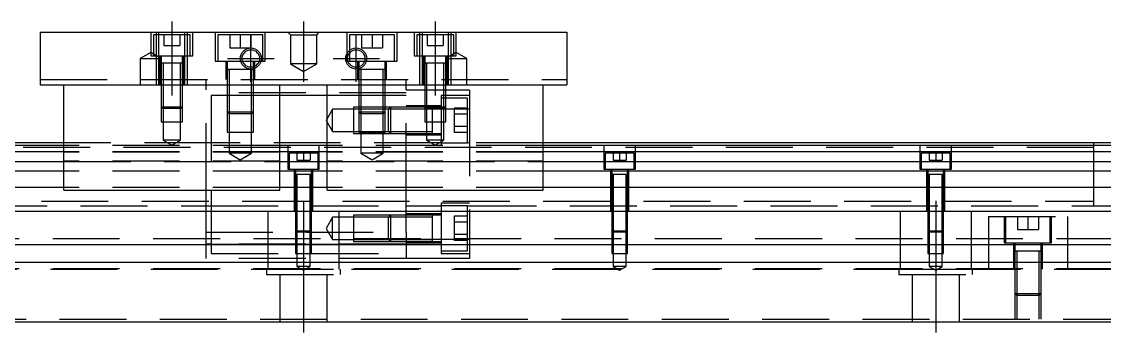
# Model space of a CAD drawing. Extents: x -12 to 569, y -257 to 77.
# Drawn here: x 146.5 to 352, y -216.3 to -157.3 of the extents above; entities that cross this region are included whole.
import ezdxf

# ---------------------------------------------------------------- set-up
doc = ezdxf.new("R2010")
doc.units = 0
doc.linetypes.add('CENTER', pattern=[50.8, 31.75, -6.35, 6.35, -6.35])
doc.linetypes.add('DASHED', pattern=[19.05, 12.7, -6.35])
doc.layers.get('0').update_dxf_attribs({"linetype": 'CONTINUOUS'})
doc.layers.add('CENTER', color=1, linetype='CENTER')

msp = doc.modelspace()

# ---------------------------------------------------------------- linework, layer by layer
at = {"color": 7, "linetype": 'CONTINUOUS'}
for p, q in [((150, -159.35), (150, -169.35)), ((150, -159.35), (250, -159.35)), ((250, -159.35), (250, -169.35)), ((150, -169.35), (250, -169.35)), ((154.5, -189.35), (154.5, -169.35)), ((195.5, -189.35), (195.5, -169.35)), ((204.5, -189.35), (204.5, -169.35)), ((245.5, -189.35), (245.5, -169.35)), ((154.5, -180.35), (60.5, -180.35)), ((350, -180.35), (245.5, -180.35)), ((350, -180.35), (349.99, -180.35)), ((350, -180.85), (350, -180.35)), ((350, -180.35), (350, -180.35)), ((355, -180.35), (350, -180.35)), ((154.5, -180.85), (0, -180.85)), ((154.5, -182.1), (0, -182.1)), ((204.5, -180.85), (195.5, -180.85)), ((204.5, -182.1), (195.5, -182.1)), ((400, -180.85), (245.5, -180.85)), ((400, -182.1), (245.5, -182.1)), ((0, -183.88), (154.5, -183.88)), ((195.5, -183.88), (204.5, -183.88)), ((245.5, -183.88), (400, -183.88)), ((154.5, -185.77), (0, -185.77)), ((204.5, -185.77), (195.5, -185.77)), ((400, -185.77), (245.5, -185.77)), ((154.5, -188.83), (0, -188.83)), ((204.5, -188.83), (195.5, -188.83)), ((400, -188.83), (245.5, -188.83)), ((154.5, -189.35), (195.5, -189.35)), ((204.5, -189.35), (245.5, -189.35)), ((0, -193.35), (400, -193.35)), ((0, -199.65), (400, -199.65)), ((0, -203.05), (400, -203.05)), ((0, -214.35), (400, -214.35))]:
    msp.add_line(p, q, dxfattribs=at)
at = {"color": 3, "linetype": 'DASHED'}
for p, q in [((171, -159.35), (171, -163.85)), ((178.5, -159.85), (171.5, -159.85)), ((171.5, -159.85), (171.5, -163.85)), ((172, -159.35), (172, -159.85)), ((172, -159.85), (172, -163.85)), ((172.5, -159.35), (172.5, -169.35)), ((173.5, -159.85), (173.5, -161.85)), ((175, -159.85), (175, -161.85)), ((176.5, -159.85), (176.5, -161.85)), ((177.5, -169.35), (177.5, -159.35)), ((178, -159.85), (178, -159.35)), ((178, -163.85), (178, -159.85)), ((178.5, -163.85), (178.5, -159.85)), ((179, -163.85), (179, -159.35)), ((183.25, -159.35), (183.25, -164.85)), ((192.25, -159.85), (183.75, -159.85)), ((183.75, -159.85), (183.75, -164.85)), ((186, -159.85), (186, -162.35)), ((188, -159.85), (188, -162.35)), ((190, -159.85), (190, -162.35)), ((192.25, -164.85), (192.25, -159.85)), ((192.75, -164.85), (192.75, -159.35)), ((197.5, -159.85), (197, -159.35)), ((197.5, -159.85), (197.5, -165.35)), ((197.5, -159.85), (202.5, -159.85)), ((202.5, -159.85), (203, -159.35)), ((202.5, -165.35), (202.5, -159.85)), ((208.25, -159.35), (208.25, -164.85)), ((217.25, -159.85), (208.75, -159.85)), ((208.75, -159.85), (208.75, -162.79)), ((211, -159.85), (211, -162.35)), ((213, -159.85), (213, -162.35)), ((215, -159.85), (215, -162.35)), ((217.25, -164.85), (217.25, -159.85)), ((217.75, -164.85), (217.75, -159.35)), ((221, -159.35), (221, -163.85)), ((228.5, -159.85), (221.5, -159.85)), ((221.5, -159.85), (221.5, -163.85)), ((222, -159.35), (222, -159.85)), ((222, -159.85), (222, -163.85)), ((222.5, -159.35), (222.5, -169.35)), ((223.5, -159.85), (223.5, -161.85)), ((225, -159.85), (225, -161.85)), ((226.5, -159.85), (226.5, -161.85)), ((227.5, -169.35), (227.5, -159.35)), ((228, -159.85), (228, -159.35)), ((228, -163.85), (228, -159.85)), ((228.5, -163.85), (228.5, -159.85)), ((229, -163.85), (229, -159.35)), ((173.5, -161.85), (175, -161.85)), ((175, -161.85), (176.5, -161.85)), ((223.5, -161.85), (225, -161.85)), ((225, -161.85), (226.5, -161.85)), ((171, -163.2), (169, -164.35)), ((169, -164.35), (173, -164.35)), ((169, -164.35), (169, -169.35)), ((173, -164.35), (171, -163.2)), ((171, -163.85), (179, -163.85)), ((172, -163.85), (172, -169.35)), ((172.75, -163.85), (172.75, -169.35)), ((173, -163.85), (173, -165.25)), ((177, -165.25), (177, -163.85)), ((177.25, -169.35), (177.25, -163.85)), ((178, -169.35), (178, -163.85)), ((186, -162.35), (188, -162.35)), ((188, -162.35), (190, -162.35)), ((208.75, -162.79), (208.75, -163.27)), ((208.75, -163.27), (208.75, -164.85)), ((211, -162.35), (213, -162.35)), ((213, -162.35), (215, -162.35)), ((221, -163.85), (229, -163.85)), ((222, -163.85), (222, -169.35)), ((222.75, -163.85), (222.75, -169.35)), ((223, -163.85), (223, -165.25)), ((229, -163.2), (227, -164.35)), ((227, -165.25), (227, -163.85)), ((227, -164.35), (231, -164.35)), ((227.25, -169.35), (227.25, -163.85)), ((228, -169.35), (228, -163.85)), ((231, -164.35), (229, -163.2)), ((231, -169.35), (231, -164.35)), ((173, -165.24), (173, -165.25)), ((173.22, -165.25), (173, -165.25)), ((173, -165.25), (173, -169.35)), ((173, -165.25), (173, -165.25)), ((176.78, -165.25), (173.22, -165.25)), ((173.35, -165.25), (173.35, -169.35)), ((176.65, -169.35), (176.65, -165.25)), ((177, -165.25), (176.78, -165.25)), ((177, -165.25), (177, -165.24)), ((177, -169.35), (177, -165.25)), ((177, -165.25), (177, -165.25)), ((183.25, -164.85), (192.75, -164.85)), ((185.25, -164.85), (185.25, -168.35)), ((185.5, -164.85), (185.5, -166.45)), ((185.5, -166.44), (185.5, -166.45)), ((185.5, -166.45), (185.76, -166.45)), ((185.76, -166.45), (185.5, -166.45)), ((185.5, -166.45), (185.5, -166.45)), ((185.5, -166.45), (185.5, -168.35)), ((190.01, -166.45), (185.76, -166.45)), ((185.9, -166.45), (185.9, -168.35)), ((190.24, -166.45), (190.01, -166.45)), ((190.1, -168.35), (190.1, -166.45)), ((190.24, -166.45), (190.5, -166.45)), ((190.5, -166.45), (190.24, -166.45)), ((190.5, -165.92), (190.5, -164.85)), ((190.5, -166.29), (190.5, -165.92)), ((190.5, -166.45), (190.5, -166.29)), ((190.5, -166.45), (190.5, -166.44)), ((190.5, -166.45), (190.5, -166.45)), ((190.5, -168.35), (190.5, -166.45)), ((190.75, -168.35), (190.75, -164.85)), ((202.5, -165.35), (197.5, -165.35)), ((197.5, -165.35), (200, -166.79)), ((200, -166.79), (202.5, -165.35)), ((208.25, -164.85), (217.75, -164.85)), ((210.25, -164.85), (210.25, -168.35)), ((210.5, -164.85), (210.5, -165.92)), ((210.5, -165.92), (210.5, -166.29)), ((210.5, -166.29), (210.5, -166.45)), ((210.5, -166.44), (210.5, -166.45)), ((210.76, -166.45), (210.5, -166.45)), ((210.5, -166.45), (210.5, -166.45)), ((210.5, -166.45), (210.5, -168.35)), ((215.24, -166.45), (210.76, -166.45)), ((210.9, -166.45), (210.9, -168.35)), ((215.1, -168.35), (215.1, -166.45)), ((215.5, -166.45), (215.24, -166.45)), ((215.5, -166.45), (215.5, -164.85)), ((215.5, -166.45), (215.5, -166.44)), ((215.5, -166.45), (215.5, -166.45)), ((215.5, -168.35), (215.5, -166.45)), ((215.75, -168.35), (215.75, -164.85)), ((223, -165.24), (223, -165.25)), ((223, -165.25), (223.22, -165.25)), ((227, -165.25), (223, -165.25)), ((223, -165.25), (223, -165.25)), ((223, -165.25), (223, -169.35)), ((223.35, -165.25), (223.35, -169.35)), ((226.65, -169.35), (226.65, -165.25)), ((227, -169.35), (227, -165.25)), ((150, -168.35), (250, -168.35)), ((181.5, -169.35), (181.5, -168.35)), ((185.5, -168.35), (185.5, -169.35)), ((185.5, -168.35), (185.5, -169.35)), ((185.9, -168.35), (185.9, -169.35)), ((190.1, -169.35), (190.1, -168.35)), ((190.5, -169.35), (190.5, -168.35)), ((190.5, -169.35), (190.5, -168.35)), ((210.5, -168.35), (210.5, -169.35)), ((210.5, -168.35), (210.5, -169.35)), ((210.9, -168.35), (210.9, -169.35)), ((215.1, -169.35), (215.1, -168.35)), ((215.5, -169.35), (215.5, -168.35)), ((215.5, -169.35), (215.5, -168.35)), ((219.5, -169.35), (219.5, -168.35)), ((173, -169.35), (173, -173.5)), ((173, -169.35), (173, -173.5)), ((173.35, -169.35), (173.35, -173.85)), ((176.65, -173.85), (176.65, -169.35)), ((177, -173.5), (177, -169.35)), ((177, -173.5), (177, -169.35)), ((181.5, -189.35), (181.5, -169.35)), ((185.5, -169.35), (185.5, -174.45)), ((185.5, -169.35), (185.5, -174.45)), ((185.9, -169.35), (185.9, -174.85)), ((190.1, -174.85), (190.1, -169.35)), ((190.5, -174.45), (190.5, -169.35)), ((190.5, -174.45), (190.5, -169.35)), ((210.5, -169.35), (210.5, -174.45)), ((210.5, -169.35), (210.5, -174.45)), ((210.9, -169.35), (210.9, -174.85)), ((215.1, -174.85), (215.1, -169.35)), ((215.5, -174.45), (215.5, -169.35)), ((215.5, -174.45), (215.5, -169.35)), ((219.5, -189.35), (219.5, -169.35)), ((223, -170.35), (219.5, -170.35)), ((223, -169.35), (223, -173.5)), ((223, -169.35), (223, -173.5)), ((223.35, -170.35), (223, -170.35)), ((223.35, -169.35), (223.35, -173.85)), ((226.65, -170.35), (223.35, -170.35)), ((226.65, -173.85), (226.65, -169.35)), ((227, -170.35), (226.65, -170.35)), ((227, -173.5), (227, -169.35)), ((227, -173.5), (227, -169.35)), ((231.5, -170.35), (227, -170.35)), ((231.5, -170.35), (231.5, -173.98)), ((219.5, -170.85), (181.5, -170.85)), ((182.5, -171.35), (182.5, -189.35)), ((185.5, -171.35), (182.5, -171.35)), ((185.9, -171.35), (185.5, -171.35)), ((190.1, -171.35), (185.9, -171.35)), ((190.5, -171.35), (190.1, -171.35)), ((195.5, -171.35), (190.5, -171.35)), ((204.5, -171.35), (195.5, -171.35)), ((210.5, -171.35), (204.5, -171.35)), ((210.9, -171.35), (210.5, -171.35)), ((215.1, -171.35), (210.9, -171.35)), ((215.5, -171.35), (215.1, -171.35)), ((219.5, -171.35), (215.5, -171.35)), ((226.1, -171.35), (226.1, -180.85)), ((231.5, -171.35), (226.1, -171.35)), ((226.65, -171.85), (226.1, -171.85)), ((227, -171.85), (226.65, -171.85)), ((231.1, -171.85), (227, -171.85)), ((231.1, -180.35), (231.1, -171.85)), ((173, -173.5), (177, -173.5)), ((173, -173.5), (173, -176.35)), ((173, -173.5), (173.35, -173.85)), ((176.65, -173.85), (173.35, -173.85)), ((173.35, -173.85), (173.35, -176.35)), ((176.65, -173.85), (177, -173.5)), ((176.65, -176.35), (176.65, -173.85)), ((177, -176.35), (177, -173.5)), ((185.5, -174.45), (190.5, -174.45)), ((185.5, -174.45), (185.5, -178.35)), ((185.5, -174.45), (185.9, -174.85)), ((190.1, -174.85), (190.5, -174.45)), ((190.5, -178.35), (190.5, -174.45)), ((205.5, -174), (204.29, -176.1)), ((205.5, -178.2), (205.5, -174)), ((209.5, -174), (205.5, -174)), ((209.5, -173.6), (209.5, -178.6)), ((210.5, -173.6), (209.5, -173.6)), ((216.1, -174), (209.5, -174)), ((210.9, -173.6), (210.5, -173.6)), ((210.5, -174.45), (215.5, -174.45)), ((210.5, -174.45), (210.5, -178.35)), ((210.5, -174.45), (210.9, -174.85)), ((215.1, -173.6), (210.9, -173.6)), ((215.5, -173.6), (215.1, -173.6)), ((215.1, -174.85), (215.5, -174.45)), ((216.5, -173.6), (215.5, -173.6)), ((215.5, -178.35), (215.5, -174.45)), ((216.5, -173.6), (216.1, -174)), ((216.1, -178.2), (216.1, -174)), ((219.5, -174), (216.1, -174)), ((216.5, -173.6), (216.5, -178.6)), ((219.5, -173.6), (216.5, -173.6)), ((219.5, -173.6), (216.5, -173.6)), ((226.1, -173.35), (219.5, -173.35)), ((223, -173.6), (219.5, -173.6)), ((223, -173.98), (219.5, -173.98)), ((223, -174), (219.5, -174)), ((223, -173.5), (227, -173.5)), ((223, -173.5), (223, -176.35)), ((223, -173.5), (223.35, -173.85)), ((223.1, -173.6), (223, -173.6)), ((227, -173.98), (223, -173.98)), ((224.5, -174), (223, -174)), ((223.35, -173.6), (223.1, -173.6)), ((224.5, -173.6), (223.35, -173.6)), ((226.65, -173.85), (223.35, -173.85)), ((223.35, -173.85), (223.35, -176.35)), ((226.1, -173.6), (224.49, -173.6)), ((224.5, -173.6), (224.5, -173.86)), ((224.5, -173.85), (224.5, -173.6)), ((224.5, -173.6), (224.5, -173.86)), ((224.5, -173.85), (224.5, -173.6)), ((224.5, -175.95), (224.5, -173.85)), ((226.65, -173.85), (227, -173.5)), ((226.65, -176.35), (226.65, -173.85)), ((227, -176.35), (227, -173.5)), ((231.5, -173.98), (227, -173.98)), ((228.6, -173.79), (228.6, -174.95)), ((231.1, -173.79), (228.6, -173.79)), ((231.5, -173.98), (231.5, -202.35)), ((173, -176.35), (177, -176.35)), ((173.35, -176.35), (173.35, -179.85)), ((176.65, -179.85), (176.65, -176.35)), ((190.1, -174.85), (185.9, -174.85)), ((185.9, -174.85), (185.9, -178.35)), ((190.1, -178.35), (190.1, -174.85)), ((204.29, -176.1), (205.5, -178.2)), ((215.1, -174.85), (210.9, -174.85)), ((210.9, -174.85), (210.9, -178.35)), ((215.1, -178.35), (215.1, -174.85)), ((223, -176.35), (227, -176.35)), ((223.35, -176.35), (223.35, -179.85)), ((224.5, -178.34), (224.5, -175.95)), ((226.65, -179.85), (226.65, -176.35)), ((231.1, -174.95), (228.6, -174.95)), ((228.6, -174.95), (228.6, -177.25)), ((185.5, -178.35), (190.5, -178.35)), ((185.9, -178.35), (185.9, -182.35)), ((190.1, -182.35), (190.1, -178.35)), ((205.5, -178.2), (209.5, -178.2)), ((209.5, -178.2), (216.1, -178.2)), ((209.5, -178.6), (216.5, -178.6)), ((210.5, -178.35), (215.5, -178.35)), ((210.9, -178.35), (210.9, -182.35)), ((215.1, -182.35), (215.1, -178.35)), ((216.1, -178.2), (219.5, -178.2)), ((216.1, -178.2), (216.5, -178.6)), ((216.1, -178.2), (219.5, -178.2)), ((216.5, -178.6), (219.5, -178.6)), ((216.5, -178.6), (219.5, -178.6)), ((219.5, -178.2), (224.5, -178.2)), ((219.5, -178.6), (224.5, -178.6)), ((224.49, -178.6), (226.1, -178.6)), ((224.5, -178.6), (224.5, -178.2)), ((224.5, -178.6), (224.5, -178.34)), ((231.1, -177.25), (228.6, -177.25)), ((228.6, -177.25), (228.6, -178.41)), ((231.1, -178.41), (228.6, -178.41)), ((182.5, -180.35), (154.5, -180.35)), ((176.65, -179.85), (173.35, -179.85)), ((173.35, -179.85), (175, -180.8)), ((175, -180.8), (176.65, -179.85)), ((226.1, -180.35), (182.5, -180.35)), ((219.5, -178.85), (226.1, -178.85)), ((226.65, -179.85), (223.35, -179.85)), ((223.35, -179.85), (225, -180.8)), ((225, -180.8), (226.65, -179.85)), ((226.1, -180.35), (231.1, -180.35)), ((231.5, -180.35), (231.1, -180.35)), ((245.5, -180.35), (231.5, -180.35)), ((350, -180.85), (350, -180.35)), ((350, -181.22), (55, -181.22)), ((195.5, -180.85), (154.5, -180.85)), ((195.5, -182.1), (154.5, -182.1)), ((195.5, -182.15), (154.5, -182.15)), ((190.1, -182.35), (185.9, -182.35)), ((185.9, -182.35), (188, -183.56)), ((188, -183.56), (190.1, -182.35)), ((197, -180.85), (197, -185.35)), ((202.75, -182.35), (197.25, -182.35)), ((197.25, -182.35), (197.25, -185.35)), ((198.75, -182.35), (198.75, -183.65)), ((200, -182.35), (200, -183.65)), ((201.25, -182.35), (201.25, -183.65)), ((202.75, -185.35), (202.75, -182.35)), ((203, -185.35), (203, -180.85)), ((245.5, -180.85), (204.5, -180.85)), ((245.5, -182.1), (204.5, -182.1)), ((245.5, -182.15), (204.5, -182.15)), ((215.1, -182.35), (210.9, -182.35)), ((210.9, -182.35), (213, -183.56)), ((213, -183.56), (215.1, -182.35)), ((257, -180.85), (257, -185.35)), ((262.75, -182.35), (257.25, -182.35)), ((257.25, -182.35), (257.25, -185.35)), ((258.75, -182.35), (258.75, -183.65)), ((260, -182.35), (260, -183.65)), ((261.25, -182.35), (261.25, -183.65)), ((262.75, -185.35), (262.75, -182.35)), ((263, -185.35), (263, -180.85)), ((317, -180.85), (317, -185.35)), ((322.75, -182.35), (317.25, -182.35)), ((317.25, -182.35), (317.25, -185.35)), ((318.75, -182.35), (318.75, -183.65)), ((320, -182.35), (320, -183.65)), ((321.25, -182.35), (321.25, -183.65)), ((322.75, -185.35), (322.75, -182.35)), ((323, -185.35), (323, -180.85)), ((350, -186.15), (350, -180.85)), ((195.5, -183.85), (154.5, -183.85)), ((154.5, -183.88), (195.5, -183.88)), ((198.75, -183.65), (200, -183.65)), ((200, -183.65), (201.25, -183.65)), ((245.5, -183.85), (204.5, -183.85)), ((204.5, -183.88), (245.5, -183.88)), ((258.75, -183.65), (260, -183.65)), ((260, -183.65), (261.25, -183.65)), ((318.75, -183.65), (320, -183.65)), ((320, -183.65), (321.25, -183.65)), ((195.5, -185.77), (154.5, -185.77)), ((197, -185.35), (203, -185.35)), ((198.25, -185.35), (198.25, -193.35)), ((198.5, -185.35), (198.5, -186.35)), ((198.5, -186.34), (198.5, -186.35)), ((198.62, -186.35), (198.5, -186.35)), ((198.5, -186.35), (198.5, -193.35)), ((198.5, -186.35), (198.5, -186.35)), ((201.25, -186.35), (198.62, -186.35)), ((198.75, -186.35), (198.75, -193.35)), ((201.25, -193.35), (201.25, -186.35)), ((201.5, -186.35), (201.5, -185.35)), ((201.5, -186.35), (201.5, -186.34)), ((201.5, -193.35), (201.5, -186.35)), ((201.5, -186.35), (201.5, -186.35)), ((201.75, -193.35), (201.75, -185.35)), ((245.5, -185.77), (204.5, -185.77)), ((257, -185.35), (263, -185.35)), ((258.25, -185.35), (258.25, -193.35)), ((258.5, -185.35), (258.5, -186.35)), ((258.5, -186.34), (258.5, -186.35)), ((258.62, -186.35), (258.5, -186.35)), ((258.5, -186.35), (258.5, -193.35)), ((258.5, -186.35), (258.5, -186.35)), ((261.25, -186.35), (258.62, -186.35)), ((258.75, -186.35), (258.75, -193.35)), ((261.25, -193.35), (261.25, -186.35)), ((261.5, -186.35), (261.5, -185.35)), ((261.5, -186.35), (261.5, -186.34)), ((261.5, -193.35), (261.5, -186.35)), ((261.5, -186.35), (261.5, -186.35)), ((261.75, -193.35), (261.75, -185.35)), ((317, -185.35), (323, -185.35)), ((318.25, -185.35), (318.25, -193.35)), ((318.5, -185.35), (318.5, -186.35)), ((318.5, -186.34), (318.5, -186.35)), ((318.62, -186.35), (318.5, -186.35)), ((318.5, -186.35), (318.5, -193.35)), ((318.5, -186.35), (318.5, -186.35)), ((321.25, -186.35), (318.62, -186.35)), ((318.75, -186.35), (318.75, -193.35)), ((321.25, -193.35), (321.25, -186.35)), ((321.5, -186.35), (321.5, -185.35)), ((321.5, -186.35), (321.5, -186.34)), ((321.5, -193.35), (321.5, -186.35)), ((321.5, -186.35), (321.5, -186.35)), ((321.75, -193.35), (321.75, -185.35)), ((350, -186.55), (350, -186.15)), ((350, -192.35), (350, -186.55)), ((195.5, -188.83), (154.5, -188.83)), ((195.5, -188.85), (154.5, -188.85)), ((245.5, -188.83), (204.5, -188.83)), ((245.5, -188.85), (204.5, -188.85)), ((181.5, -193.35), (181.5, -189.35)), ((182.5, -189.35), (182.5, -193.35)), ((219.5, -193.35), (219.5, -189.35)), ((55, -191.47), (350, -191.47)), ((81.5, -192.35), (181.5, -192.35)), ((181.5, -192.35), (182.5, -192.35)), ((182.5, -192.35), (219.5, -192.35)), ((182.5, -192.35), (219.5, -192.35)), ((219.5, -192.35), (226.1, -192.35)), ((219.5, -192.35), (226.1, -192.35)), ((226.1, -191.85), (226.1, -201.35)), ((231.5, -191.85), (226.1, -191.85)), ((228.5, -192.35), (226.1, -192.35)), ((228.75, -192.35), (228.5, -192.35)), ((231.1, -192.35), (228.75, -192.35)), ((231.1, -193.35), (231.1, -192.35)), ((231.1, -192.35), (231.25, -192.35)), ((231.1, -192.35), (231.25, -192.35)), ((231.25, -192.35), (231.5, -192.35)), ((231.25, -192.35), (231.5, -192.35)), ((231.5, -192.35), (350, -192.35)), ((349.99, -192.35), (350, -192.35)), ((350, -192.35), (350, -192.35)), ((350, -192.35), (350, -192.35)), ((350, -192.35), (355, -192.35)), ((181.5, -197.35), (181.5, -193.35)), ((182.5, -193.35), (182.5, -199.65)), ((193.29, -204.35), (193.29, -193.35)), ((198.5, -193.35), (198.5, -197.1)), ((198.5, -193.35), (198.5, -197.1)), ((198.75, -193.35), (198.75, -197.35)), ((201.25, -197.35), (201.25, -193.35)), ((201.5, -197.1), (201.5, -193.35)), ((201.5, -197.1), (201.5, -193.35)), ((205.5, -194.5), (204.29, -196.6)), ((205.5, -198.7), (205.5, -194.5)), ((209.5, -194.5), (205.5, -194.5)), ((206.71, -193.35), (206.71, -204.35)), ((209.5, -194.1), (209.5, -199.1)), ((216.5, -194.1), (209.5, -194.1)), ((216.1, -194.5), (209.5, -194.5)), ((216.5, -194.1), (216.1, -194.5)), ((216.1, -198.7), (216.1, -194.5)), ((219.5, -194.5), (216.1, -194.5)), ((216.5, -194.1), (216.5, -199.1)), ((219.5, -194.1), (216.5, -194.1)), ((219.5, -194.1), (216.5, -194.1)), ((219.5, -197.35), (219.5, -193.35)), ((226.1, -193.85), (219.5, -193.85)), ((224.5, -194.1), (219.5, -194.1)), ((224.5, -194.5), (219.5, -194.5)), ((224.5, -194.1), (224.49, -194.1)), ((224.5, -194.36), (224.5, -194.1)), ((226.1, -194.1), (224.5, -194.1)), ((224.5, -194.1), (224.5, -194.1)), ((224.5, -196.45), (224.5, -194.36)), ((228.6, -194.29), (228.6, -195.45)), ((231.1, -194.29), (228.6, -194.29)), ((231.1, -197.35), (231.1, -193.35)), ((258.5, -193.35), (258.5, -197.1)), ((258.5, -193.35), (258.5, -197.1)), ((258.75, -193.35), (258.75, -197.35)), ((261.25, -197.35), (261.25, -193.35)), ((261.5, -197.1), (261.5, -193.35)), ((261.5, -197.1), (261.5, -193.35)), ((313.29, -204.35), (313.29, -193.35)), ((318.5, -193.35), (318.5, -197.1)), ((318.5, -193.35), (318.5, -197.1)), ((318.75, -193.35), (318.75, -197.35)), ((321.25, -197.35), (321.25, -193.35)), ((321.5, -197.1), (321.5, -193.35)), ((321.5, -197.1), (321.5, -193.35)), ((326.71, -193.35), (326.71, -204.35)), ((330, -194.35), (345, -194.35)), ((330, -194.35), (330, -199.65)), ((333, -194.35), (333, -199.35)), ((333.25, -194.35), (333.25, -199.35)), ((335.5, -194.35), (335.5, -196.85)), ((337.5, -194.35), (337.5, -196.85)), ((339.5, -194.35), (339.5, -196.85)), ((341.75, -199.35), (341.75, -194.35)), ((342, -199.35), (342, -194.35)), ((345, -194.35), (345, -199.65)), ((198.5, -197.1), (201.5, -197.1)), ((198.5, -197.1), (198.5, -199.65)), ((198.5, -197.1), (198.75, -197.35)), ((201.25, -197.35), (201.5, -197.1)), ((201.5, -199.65), (201.5, -197.1)), ((204.29, -196.6), (205.5, -198.7)), ((224.5, -196.8), (224.5, -196.45)), ((224.5, -198.84), (224.5, -196.8)), ((228.6, -195.45), (228.6, -197.75)), ((231.1, -195.45), (228.6, -195.45)), ((258.5, -197.1), (261.5, -197.1)), ((258.5, -197.1), (258.5, -199.65)), ((258.5, -197.1), (258.75, -197.35)), ((261.25, -197.35), (261.5, -197.1)), ((261.5, -199.65), (261.5, -197.1)), ((318.5, -197.1), (321.5, -197.1)), ((318.5, -197.1), (318.5, -199.65)), ((318.5, -197.1), (318.75, -197.35)), ((321.25, -197.35), (321.5, -197.1)), ((321.5, -199.65), (321.5, -197.1)), ((335.5, -196.85), (337.5, -196.85)), ((337.5, -196.85), (339.5, -196.85)), ((0, -198.5), (400, -198.5)), ((181.5, -197.35), (219.5, -197.35)), ((181.5, -199.65), (181.5, -197.35)), ((201.25, -197.35), (198.75, -197.35)), ((198.75, -197.35), (198.75, -201.35)), ((201.25, -201.35), (201.25, -197.35)), ((205.5, -198.7), (209.5, -198.7)), ((209.5, -198.7), (216.1, -198.7)), ((209.5, -199.1), (216.5, -199.1)), ((216.1, -198.7), (219.5, -198.7)), ((216.1, -198.7), (216.5, -199.1)), ((216.5, -199.1), (219.5, -199.1)), ((216.5, -199.1), (219.5, -199.1)), ((219.5, -197.35), (219.5, -199.65)), ((219.5, -198.7), (224.5, -198.7)), ((228.5, -198.72), (219.5, -198.72)), ((219.5, -199.1), (224.5, -199.1)), ((224.49, -199.1), (224.5, -199.1)), ((224.5, -199.1), (224.5, -198.84)), ((224.5, -199.1), (226.1, -199.1)), ((224.5, -199.1), (224.5, -199.1)), ((231.5, -198.72), (228.5, -198.72)), ((228.6, -197.75), (228.6, -198.91)), ((231.1, -197.75), (228.6, -197.75)), ((231.1, -198.91), (228.6, -198.91)), ((231.1, -199.65), (231.1, -197.35)), ((261.25, -197.35), (258.75, -197.35)), ((258.75, -197.35), (258.75, -201.35)), ((261.25, -201.35), (261.25, -197.35)), ((321.25, -197.35), (318.75, -197.35)), ((318.75, -197.35), (318.75, -201.35)), ((321.25, -201.35), (321.25, -197.35)), ((181.5, -199.63), (219.5, -199.63)), ((182.5, -199.63), (181.5, -199.63)), ((181.5, -202.35), (181.5, -199.65)), ((219.5, -199.63), (182.5, -199.63)), ((182.5, -199.65), (182.5, -201.35)), ((182.5, -201.35), (219.5, -201.35)), ((198.5, -199.65), (198.5, -201.35)), ((198.5, -201.35), (201.5, -201.35)), ((198.75, -201.35), (198.75, -203.85)), ((201.25, -203.85), (201.25, -201.35)), ((201.5, -201.35), (201.5, -199.65)), ((219.5, -199.35), (226.1, -199.35)), ((219.5, -199.65), (219.5, -202.35)), ((226.1, -200.85), (228.5, -200.85)), ((226.1, -201.35), (228.5, -201.35)), ((228.5, -200.85), (231.1, -200.85)), ((228.5, -201.35), (231.5, -201.35)), ((231.1, -200.85), (231.1, -199.65)), ((258.5, -199.65), (258.5, -201.35)), ((258.5, -201.35), (261.5, -201.35)), ((258.75, -201.35), (258.75, -203.85)), ((261.25, -203.85), (261.25, -201.35)), ((261.5, -201.35), (261.5, -199.65)), ((318.5, -199.65), (318.5, -201.35)), ((318.5, -201.35), (321.5, -201.35)), ((318.75, -201.35), (318.75, -203.85)), ((321.25, -203.85), (321.25, -201.35)), ((321.5, -201.35), (321.5, -199.65)), ((330, -199.65), (330, -203.05)), ((333, -199.35), (342, -199.35)), ((334.75, -199.35), (334.75, -204.35)), ((335, -199.35), (335, -199.65)), ((335, -199.65), (335, -200.95)), ((335, -200.94), (335, -200.95)), ((335, -200.95), (335.26, -200.95)), ((335.26, -200.95), (335, -200.95)), ((335, -200.95), (335, -203.05)), ((335, -200.95), (335, -200.95)), ((339.74, -200.95), (335.26, -200.95)), ((335.4, -200.95), (335.4, -203.05)), ((339.6, -203.05), (339.6, -200.95)), ((339.74, -200.95), (340, -200.95)), ((340, -200.95), (339.74, -200.95)), ((340, -199.65), (340, -199.35)), ((340, -200.95), (340, -199.65)), ((340, -200.95), (340, -200.94)), ((340, -203.05), (340, -200.95)), ((340, -200.95), (340, -200.95)), ((340.25, -204.35), (340.25, -199.35)), ((345, -199.65), (345, -203.05)), ((219.5, -202.35), (181.5, -202.35)), ((231.5, -202.35), (219.5, -202.35)), ((330, -203.05), (330, -204.35)), ((335, -203.05), (335, -204.35)), ((335.4, -203.05), (335.4, -204.35)), ((339.6, -204.35), (339.6, -203.05)), ((340, -204.35), (340, -203.05)), ((345, -203.05), (345, -204.35)), ((0, -204.2), (400, -204.2)), ((56.71, -204.35), (343.29, -204.35)), ((193, -204.35), (207, -204.35)), ((193, -204.35), (193, -205.35)), ((193, -205.35), (207, -205.35)), ((195.5, -205.35), (195.5, -214.35)), ((201.25, -203.85), (198.75, -203.85)), ((198.75, -203.85), (200, -204.57)), ((200, -204.57), (201.25, -203.85)), ((204.5, -214.35), (204.5, -205.35)), ((207, -205.35), (207, -204.35)), ((261.25, -203.85), (258.75, -203.85)), ((258.75, -203.85), (260, -204.57)), ((260, -204.57), (261.25, -203.85)), ((313, -204.35), (327, -204.35)), ((313, -204.35), (313, -205.35)), ((313, -205.35), (327, -205.35)), ((315.5, -205.35), (315.5, -214.35)), ((321.25, -203.85), (318.75, -203.85)), ((318.75, -203.85), (320, -204.57)), ((320, -204.57), (321.25, -203.85)), ((324.5, -214.35), (324.5, -205.35)), ((327, -205.35), (327, -204.35)), ((335, -204.35), (335, -208.95)), ((335, -204.35), (335, -208.95)), ((335.4, -204.35), (335.4, -209.35)), ((339.6, -209.35), (339.6, -204.35)), ((340, -208.95), (340, -204.35)), ((340, -208.95), (340, -204.35)), ((343.29, -204.35), (356.71, -204.35)), ((335, -208.95), (340, -208.95)), ((335, -208.95), (335, -213.85)), ((335, -208.95), (335.4, -209.35)), ((339.6, -209.35), (335.4, -209.35)), ((335.4, -209.35), (335.4, -213.85)), ((339.6, -209.35), (340, -208.95)), ((339.6, -213.85), (339.6, -209.35)), ((340, -213.85), (340, -208.95)), ((77.5, -213.85), (400, -213.85))]:
    msp.add_line(p, q, dxfattribs=at)
at = {"color": 3, "linetype": 'CONTINUOUS'}
for centre in [(190, -164.35), (210, -164.35)]:
    msp.add_circle(centre, 2, dxfattribs=at)
at = {"color": 7, "linetype": 'CONTINUOUS'}
for centre in [(190, -164.35), (210, -164.35)]:
    msp.add_circle(centre, 1.65, dxfattribs=at)
at = {"layer": 'CENTER', "color": 1, "linetype": 'CENTER'}
for p, q in [((175, -157.35), (175, -171.35)), ((200, -157.35), (200, -168.79)), ((225, -157.35), (225, -171.35)), ((190, -168.75), (190, -159.95)), ((210, -168.75), (210, -159.95)), ((185.6, -164.35), (194.4, -164.35)), ((205.6, -164.35), (214.4, -164.35)), ((200, -191.35), (200, -216.35)), ((320, -191.35), (320, -216.35))]:
    msp.add_line(p, q, dxfattribs=at)

doc.saveas('drawing.dxf')
